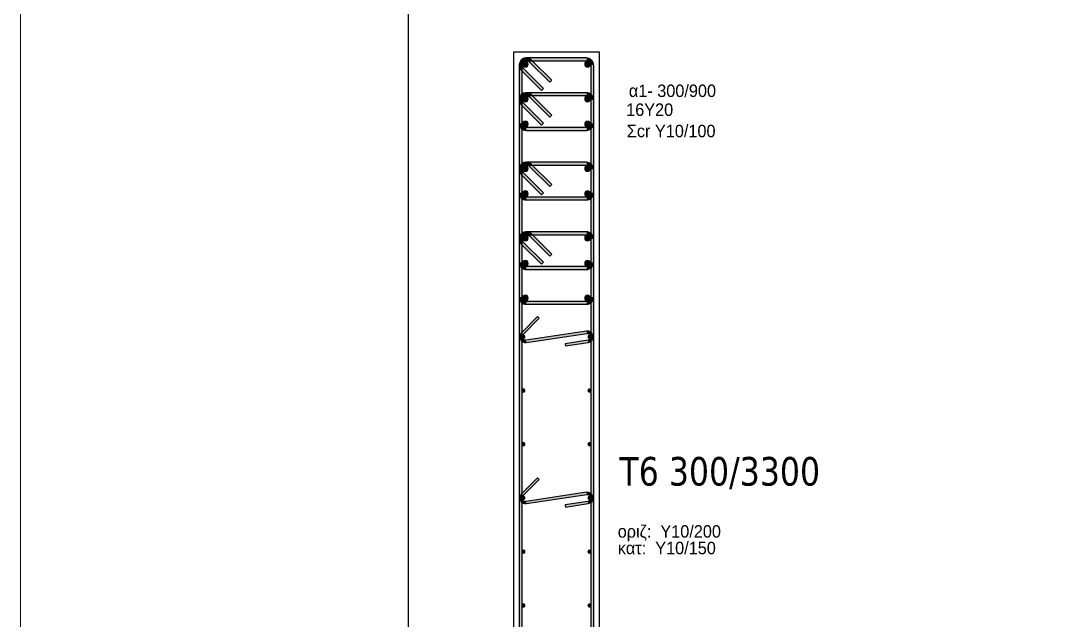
# Model space of a CAD drawing. Header units: millimetres. Extents: x -2171 to 1563, y -1758 to -1505.
# Drawn here: x 195.55 to 213.46, y -1620.16 to -1609.69 of the extents above; entities that cross this region are included whole.
import ezdxf

# ---------------------------------------------------------------- set-up
doc = ezdxf.new("R2010")
doc.units = ezdxf.units.MM
for name, color, linetype in [('-S_TEXT', 3, 'Continuous'), ('Col_Det', 7, 'Continuous'), ('Col_Det_Fill', 7, 'Continuous'), ('pinakaki', 153, 'Continuous')]:
    doc.layers.add(name, color=color, linetype=linetype)
doc.layers.add('A-ANNO-DIMS', color=1, linetype='Continuous', lineweight=9)
doc.styles.add('S1Arl22_b_934_161', font='arial.ttf', dxfattribs={"width": 0.933629, "height": 0.002175})
doc.styles.get("Standard").update_dxf_attribs({"font": 'tahoma.ttf'})

msp = doc.modelspace()

# ---------------------------------------------------------------- hatches: boundary and pattern name
at = {"layer": 'Col_Det_Fill'}
for color, points in [(252, [(204.424, -1610.4131), (204.4593, -1610.3777, 0.6681786), (204.246, -1610.4661), (204.296, -1610.4661, -0.6681786)]), (252, [(204.371, -1610.3911), (204.371, -1610.3411, 0.6681786), (204.2826, -1610.5545), (204.3179, -1610.5192, -0.6681786)]), (252, [(205.421, -1610.3911), (205.421, -1610.3411), (204.371, -1610.3411), (204.371, -1610.3911)]), (252, [(204.7775, -1610.7666), (204.8129, -1610.7313), (204.4593, -1610.3777), (204.424, -1610.4131)]), (252, [(205.496, -1610.4661), (205.546, -1610.4661, 0.4142136), (205.421, -1610.3411), (205.421, -1610.3911, -0.4142136)]), (252, [(204.296, -1610.4661), (204.246, -1610.4661), (204.246, -1614.5161), (204.296, -1614.5161)]), (252, [(204.3179, -1610.5192), (204.2826, -1610.5545), (204.6361, -1610.9081), (204.6715, -1610.8727)]), (12, [(204.3533, -1610.3985, 0.4142136), (204.3033, -1610.4485, 0.4142136), (204.3533, -1610.4985, 0.4142136), (204.4033, -1610.4485, 0.4142136)]), (12, [(205.4386, -1610.3985, 0.4142136), (205.3886, -1610.4485, 0.4142136), (205.4386, -1610.4985, 0.4142136), (205.4886, -1610.4485, 0.4142136)]), (252, [(205.496, -1614.5161), (205.546, -1614.5161), (205.546, -1610.4661), (205.496, -1610.4661)]), (252, [(204.424, -1611.0202), (204.4593, -1610.9849, 0.6681786), (204.246, -1611.0733), (204.296, -1611.0733, -0.6681786)]), (252, [(204.371, -1610.9983), (204.371, -1610.9483, 0.6681786), (204.2826, -1611.1617), (204.3179, -1611.1263, -0.6681786)]), (252, [(204.296, -1611.0733), (204.246, -1611.0733), (204.246, -1611.4804), (204.296, -1611.4804)]), (56, [(204.3533, -1611.0056, 0.4142136), (204.3033, -1611.0556, 0.4142136), (204.3533, -1611.1056, 0.4142136), (204.4033, -1611.0556, 0.4142136)]), (252, [(205.421, -1610.9983), (205.421, -1610.9483), (204.371, -1610.9483), (204.371, -1610.9983)]), (252, [(204.7775, -1611.3738), (204.8129, -1611.3384), (204.4593, -1610.9849), (204.424, -1611.0202)]), (56, [(205.4386, -1611.0056, 0.4142136), (205.3886, -1611.0556, 0.4142136), (205.4386, -1611.1056, 0.4142136), (205.4886, -1611.0556, 0.4142136)]), (252, [(205.496, -1611.0733), (205.546, -1611.0733, 0.4142136), (205.421, -1610.9483), (205.421, -1610.9983, -0.4142136)]), (252, [(205.496, -1611.4804), (205.546, -1611.4804), (205.546, -1611.0733), (205.496, -1611.0733)]), (252, [(204.3179, -1611.1263), (204.2826, -1611.1617), (204.6361, -1611.5152), (204.6715, -1611.4799)]), (56, [(204.3533, -1611.4481, 0.4142136), (204.3033, -1611.4981, 0.4142136), (204.3533, -1611.5481, 0.4142136), (204.4033, -1611.4981, 0.4142136)]), (56, [(205.4386, -1611.4481, 0.4142136), (205.3886, -1611.4981, 0.4142136), (205.4386, -1611.5481, 0.4142136), (205.4886, -1611.4981, 0.4142136)]), (252, [(204.296, -1611.4804), (204.246, -1611.4804, 0.4142136), (204.371, -1611.6054), (204.371, -1611.5554, -0.4142136)]), (252, [(204.371, -1611.5554), (204.371, -1611.6054), (205.421, -1611.6054), (205.421, -1611.5554)]), (252, [(205.421, -1611.5554), (205.421, -1611.6054, 0.4142136), (205.546, -1611.4804), (205.496, -1611.4804, -0.4142136)]), (252, [(204.424, -1612.2345), (204.4593, -1612.1992, 0.6681786), (204.246, -1612.2876), (204.296, -1612.2876, -0.6681786)]), (252, [(204.371, -1612.2126), (204.371, -1612.1626, 0.6681786), (204.2826, -1612.3759), (204.3179, -1612.3406, -0.6681786)]), (252, [(205.421, -1612.2126), (205.421, -1612.1626), (204.371, -1612.1626), (204.371, -1612.2126)]), (252, [(205.496, -1612.2876), (205.546, -1612.2876, 0.4142136), (205.421, -1612.1626), (205.421, -1612.2126, -0.4142136)]), (252, [(204.296, -1612.2876), (204.246, -1612.2876), (204.246, -1612.6947), (204.296, -1612.6947)]), (252, [(204.3179, -1612.3406), (204.2826, -1612.3759), (204.6361, -1612.7295), (204.6715, -1612.6941)]), (56, [(204.3533, -1612.2199, 0.4142136), (204.3033, -1612.2699, 0.4142136), (204.3533, -1612.3199, 0.4142136), (204.4033, -1612.2699, 0.4142136)]), (252, [(204.7775, -1612.5881), (204.8129, -1612.5527), (204.4593, -1612.1992), (204.424, -1612.2345)]), (56, [(205.4386, -1612.2199, 0.4142136), (205.3886, -1612.2699, 0.4142136), (205.4386, -1612.3199, 0.4142136), (205.4886, -1612.2699, 0.4142136)]), (252, [(205.496, -1612.6947), (205.546, -1612.6947), (205.546, -1612.2876), (205.496, -1612.2876)]), (252, [(204.296, -1612.6947), (204.246, -1612.6947, 0.4142136), (204.371, -1612.8197), (204.371, -1612.7697, -0.4142136)]), (56, [(204.3533, -1612.6624, 0.4142136), (204.3033, -1612.7124, 0.4142136), (204.3533, -1612.7624, 0.4142136), (204.4033, -1612.7124, 0.4142136)]), (56, [(205.4386, -1612.6624, 0.4142136), (205.3886, -1612.7124, 0.4142136), (205.4386, -1612.7624, 0.4142136), (205.4886, -1612.7124, 0.4142136)]), (252, [(205.421, -1612.7697), (205.421, -1612.8197, 0.4142136), (205.546, -1612.6947), (205.496, -1612.6947, -0.4142136)]), (252, [(204.371, -1612.7697), (204.371, -1612.8197), (205.421, -1612.8197), (205.421, -1612.7697)]), (252, [(204.424, -1613.4488), (204.4593, -1613.4135, 0.6681786), (204.246, -1613.5018), (204.296, -1613.5018, -0.6681786)]), (252, [(204.371, -1613.4268), (204.371, -1613.3768, 0.6681786), (204.2826, -1613.5902), (204.3179, -1613.5549, -0.6681786)]), (252, [(205.421, -1613.4268), (205.421, -1613.3768), (204.371, -1613.3768), (204.371, -1613.4268)]), (252, [(204.7775, -1613.8024), (204.8129, -1613.767), (204.4593, -1613.4135), (204.424, -1613.4488)]), (252, [(205.496, -1613.5018), (205.546, -1613.5018, 0.4142136), (205.421, -1613.3768), (205.421, -1613.4268, -0.4142136)]), (252, [(204.296, -1613.4396), (204.246, -1613.4396), (204.246, -1623.5427), (204.296, -1623.5427)]), (252, [(204.296, -1613.5018), (204.246, -1613.5018), (204.246, -1613.909), (204.296, -1613.909)]), (252, [(204.3179, -1613.5549), (204.2826, -1613.5902), (204.6361, -1613.9438), (204.6715, -1613.9084)]), (56, [(204.3533, -1613.4342, 0.4142136), (204.3033, -1613.4842, 0.4142136), (204.3533, -1613.5342, 0.4142136), (204.4033, -1613.4842, 0.4142136)]), (56, [(205.4386, -1613.4342, 0.4142136), (205.3886, -1613.4842, 0.4142136), (205.4386, -1613.5342, 0.4142136), (205.4886, -1613.4842, 0.4142136)]), (252, [(205.496, -1623.5427), (205.546, -1623.5427), (205.546, -1613.4396), (205.496, -1613.4396)]), (252, [(205.496, -1613.909), (205.546, -1613.909), (205.546, -1613.5018), (205.496, -1613.5018)]), (252, [(204.296, -1613.909), (204.246, -1613.909, 0.4142136), (204.371, -1614.034), (204.371, -1613.984, -0.4142136)]), (56, [(204.3533, -1613.8767, 0.4142136), (204.3033, -1613.9267, 0.4142136), (204.3533, -1613.9767, 0.4142136), (204.4033, -1613.9267, 0.4142136)]), (56, [(205.4386, -1613.8767, 0.4142136), (205.3886, -1613.9267, 0.4142136), (205.4386, -1613.9767, 0.4142136), (205.4886, -1613.9267, 0.4142136)]), (252, [(205.421, -1613.984), (205.421, -1614.034, 0.4142136), (205.546, -1613.909), (205.496, -1613.909, -0.4142136)]), (252, [(204.371, -1613.984), (204.371, -1614.034), (205.421, -1614.034), (205.421, -1613.984)]), (12, [(204.3533, -1614.4838, 0.4142136), (204.3033, -1614.5338, 0.4142136), (204.3533, -1614.5838, 0.4142136), (204.4033, -1614.5338, 0.4142136)]), (12, [(205.4386, -1614.4838, 0.4142136), (205.3886, -1614.5338, 0.4142136), (205.4386, -1614.5838, 0.4142136), (205.4886, -1614.5338, 0.4142136)]), (252, [(204.296, -1614.5161), (204.246, -1614.5161, 0.4142136), (204.371, -1614.6411), (204.371, -1614.5911, -0.4142136)]), (252, [(204.371, -1614.5911), (204.371, -1614.6411), (205.421, -1614.6411), (205.421, -1614.5911)]), (252, [(205.421, -1614.5911), (205.421, -1614.6411, 0.4142136), (205.546, -1614.5161), (205.496, -1614.5161, -0.4142136)]), (252, [(204.2852, -1615.1396), (204.3135, -1615.1679), (204.5964, -1614.885), (204.5681, -1614.8568)]), (252, [(204.3708, -1615.3092), (204.3648, -1615.2697, -0.7233449), (204.3135, -1615.1679), (204.2852, -1615.1396, 0.7233449)]), (133, [(204.321, -1615.2353, 0.4142136), (204.346, -1615.2103, 0.4142136), (204.321, -1615.1853, 0.4142136), (204.296, -1615.2103, 0.4142136)]), (252, [(205.4271, -1615.151), (205.4211, -1615.1114), (204.3648, -1615.2697), (204.3708, -1615.3092)]), (252, [(205.4448, -1615.2697), (205.4508, -1615.3092, 1), (205.4211, -1615.1114), (205.4271, -1615.151, -1)]), (133, [(205.471, -1615.2353, 0.4142136), (205.496, -1615.2103, 0.4142136), (205.471, -1615.1853, 0.4142136), (205.446, -1615.2103, 0.4142136)]), (252, [(205.0493, -1615.3289), (205.0552, -1615.3685), (205.4508, -1615.3092), (205.4448, -1615.2697)]), (133, [(204.321, -1616.1727, 0.4142136), (204.346, -1616.1477, 0.4142136), (204.321, -1616.1227, 0.4142136), (204.296, -1616.1477, 0.4142136)]), (133, [(205.471, -1616.1727, 0.4142136), (205.496, -1616.1477, 0.4142136), (205.471, -1616.1227, 0.4142136), (205.446, -1616.1477, 0.4142136)]), (133, [(204.321, -1617.1101, 0.4142136), (204.346, -1617.0851, 0.4142136), (204.321, -1617.0601, 0.4142136), (204.296, -1617.0851, 0.4142136)]), (133, [(205.471, -1617.1101, 0.4142136), (205.496, -1617.0851, 0.4142136), (205.471, -1617.0601, 0.4142136), (205.446, -1617.0851, 0.4142136)]), (252, [(204.2852, -1617.9517), (204.3135, -1617.98), (204.5964, -1617.6972), (204.5681, -1617.6689)]), (252, [(204.3708, -1618.1213), (204.3648, -1618.0818, -0.7233449), (204.3135, -1617.98), (204.2852, -1617.9517, 0.7233449)]), (133, [(204.321, -1618.0474, 0.4142136), (204.346, -1618.0224, 0.4142136), (204.321, -1617.9974, 0.4142136), (204.296, -1618.0224, 0.4142136)]), (252, [(205.4271, -1617.9631), (205.4211, -1617.9235), (204.3648, -1618.0818), (204.3708, -1618.1213)]), (252, [(205.0493, -1618.141), (205.0552, -1618.1806), (205.4508, -1618.1213), (205.4448, -1618.0818)]), (252, [(205.4448, -1618.0818), (205.4508, -1618.1213, 1), (205.4211, -1617.9235), (205.4271, -1617.9631, -1)]), (133, [(205.471, -1618.0474, 0.4142136), (205.496, -1618.0224, 0.4142136), (205.471, -1617.9974, 0.4142136), (205.446, -1618.0224, 0.4142136)]), (133, [(204.321, -1618.9848, 0.4142136), (204.346, -1618.9598, 0.4142136), (204.321, -1618.9348, 0.4142136), (204.296, -1618.9598, 0.4142136)]), (133, [(205.471, -1618.9848, 0.4142136), (205.496, -1618.9598, 0.4142136), (205.471, -1618.9348, 0.4142136), (205.446, -1618.9598, 0.4142136)]), (133, [(204.321, -1619.9222, 0.4142136), (204.346, -1619.8972, 0.4142136), (204.321, -1619.8722, 0.4142136), (204.296, -1619.8972, 0.4142136)]), (133, [(205.471, -1619.9222, 0.4142136), (205.496, -1619.8972, 0.4142136), (205.471, -1619.8722, 0.4142136), (205.446, -1619.8972, 0.4142136)])]:
    msp.add_hatch(color=color, dxfattribs=at).paths.add_polyline_path(points)

# ---------------------------------------------------------------- linework, layer by layer
at = {"layer": '-S_TEXT', "ltscale": 5}
msp.add_lwpolyline([(202.3173, -1590.2497), (260.4648, -1590.2497), (260.4648, -1630.2944), (202.3173, -1630.2944)], close=True, dxfattribs=at)
at = {"layer": 'A-ANNO-DIMS', "linetype": 'Continuous', "ltscale": 0.5}
msp.add_line((195.5477, -1504.6542), (195.5477, -1698.9372), dxfattribs=at)
at = {"layer": 'Col_Det', "color": 7}
for points in [[(205.646, -1610.2411), (204.146, -1610.2411)], [(204.146, -1610.2411), (204.146, -1626.7411)], [(205.421, -1610.3411), (204.371, -1610.3411)], [(204.8129, -1610.7313), (204.4593, -1610.3777)], [(205.646, -1625.4911), (205.646, -1610.2411)], [(204.246, -1610.4661), (204.246, -1614.5161)], [(204.2826, -1610.5545), (204.6361, -1610.9081)], [(204.296, -1614.5161), (204.296, -1610.4661)], [(204.6715, -1610.8727), (204.3179, -1610.5192)], [(204.371, -1610.3911), (205.421, -1610.3911)], [(204.424, -1610.4131), (204.7775, -1610.7666)], [(205.496, -1610.4661), (205.496, -1614.5161)], [(205.546, -1614.5161), (205.546, -1610.4661)], [(204.7775, -1610.7666), (204.8129, -1610.7313)], [(204.6361, -1610.9081), (204.6715, -1610.8727)], [(204.246, -1611.0733), (204.246, -1611.4804)], [(204.296, -1611.4804), (204.296, -1611.0733)], [(205.421, -1610.9483), (204.371, -1610.9483)], [(204.371, -1610.9983), (205.421, -1610.9983)], [(204.424, -1611.0202), (204.7775, -1611.3738)], [(204.8129, -1611.3384), (204.4593, -1610.9849)], [(205.496, -1611.0733), (205.496, -1611.4804)], [(205.546, -1611.4804), (205.546, -1611.0733)], [(204.2826, -1611.1617), (204.6361, -1611.5152)], [(204.6715, -1611.4799), (204.3179, -1611.1263)], [(204.7775, -1611.3738), (204.8129, -1611.3384)], [(205.421, -1611.5554), (204.371, -1611.5554)], [(204.371, -1611.6054), (205.421, -1611.6054)], [(204.6361, -1611.5152), (204.6715, -1611.4799)], [(205.421, -1612.1626), (204.371, -1612.1626)], [(204.246, -1612.2876), (204.246, -1612.6947)], [(204.296, -1612.6947), (204.296, -1612.2876)], [(204.6715, -1612.6941), (204.3179, -1612.3406)], [(204.371, -1612.2126), (205.421, -1612.2126)], [(204.424, -1612.2345), (204.7775, -1612.5881)], [(204.8129, -1612.5527), (204.4593, -1612.1992)], [(205.496, -1612.2876), (205.496, -1612.6947)], [(205.546, -1612.6947), (205.546, -1612.2876)], [(204.2826, -1612.3759), (204.6361, -1612.7295)], [(204.6361, -1612.7295), (204.6715, -1612.6941)], [(204.7775, -1612.5881), (204.8129, -1612.5527)], [(205.421, -1612.7697), (204.371, -1612.7697)], [(204.371, -1612.8197), (205.421, -1612.8197)], [(205.421, -1613.3768), (204.371, -1613.3768)], [(204.371, -1613.4268), (205.421, -1613.4268)], [(204.8129, -1613.767), (204.4593, -1613.4135)], [(204.296, -1613.4396), (204.246, -1613.4396)], [(204.246, -1613.4396), (204.246, -1623.5427)], [(204.246, -1613.5018), (204.246, -1613.909)], [(204.2826, -1613.5902), (204.6361, -1613.9438)], [(204.296, -1623.5427), (204.296, -1613.4396)], [(204.296, -1613.909), (204.296, -1613.5018)], [(204.6715, -1613.9084), (204.3179, -1613.5549)], [(204.424, -1613.4488), (204.7775, -1613.8024)], [(205.546, -1613.4396), (205.496, -1613.4396)], [(205.496, -1613.4396), (205.496, -1623.5427)], [(205.496, -1613.5018), (205.496, -1613.909)], [(205.546, -1623.5427), (205.546, -1613.4396)], [(205.546, -1613.909), (205.546, -1613.5018)], [(204.7775, -1613.8024), (204.8129, -1613.767)], [(204.6361, -1613.9438), (204.6715, -1613.9084)], [(205.421, -1613.984), (204.371, -1613.984)], [(204.371, -1614.034), (205.421, -1614.034)], [(205.421, -1614.5911), (204.371, -1614.5911)], [(204.371, -1614.6411), (205.421, -1614.6411)], [(204.5681, -1614.8568), (204.2852, -1615.1396)], [(204.5964, -1614.885), (204.5681, -1614.8568)], [(204.3135, -1615.1679), (204.5964, -1614.885)], [(205.4211, -1615.1114), (204.3648, -1615.2697)], [(204.3708, -1615.3092), (205.4271, -1615.151)], [(205.4448, -1615.2697), (205.0493, -1615.3289)], [(205.0493, -1615.3289), (205.0552, -1615.3685)], [(205.0552, -1615.3685), (205.4508, -1615.3092)], [(204.5681, -1617.6689), (204.2852, -1617.9517)], [(204.3135, -1617.98), (204.5964, -1617.6972)], [(204.5964, -1617.6972), (204.5681, -1617.6689)], [(205.4211, -1617.9235), (204.3648, -1618.0818)], [(204.3708, -1618.1213), (205.4271, -1617.9631)], [(205.4448, -1618.0818), (205.0493, -1618.141)], [(205.0493, -1618.141), (205.0552, -1618.1806)], [(205.0552, -1618.1806), (205.4508, -1618.1213)]]:
    msp.add_lwpolyline(points, dxfattribs=at)
for points in [[(204.4593, -1610.3777, 0.6681786), (204.246, -1610.4661)], [(204.371, -1610.3411, 0.6681786), (204.2826, -1610.5545)], [(205.546, -1610.4661, 0.4142136), (205.421, -1610.3411)], [(204.296, -1610.4661, -0.6681786), (204.424, -1610.4131, -0.6681786)], [(204.3179, -1610.5192, -0.6681786), (204.371, -1610.3911, -0.6681786)], [(204.3533, -1610.3985, 0.4142136), (204.3033, -1610.4485, 0.4142136)], [(204.3033, -1610.4485, 0.4142136), (204.3533, -1610.4985, 0.4142136)], [(204.4033, -1610.4485, 0.4142136), (204.3533, -1610.3985, 0.4142136)], [(204.3533, -1610.4985, 0.4142136), (204.4033, -1610.4485, 0.4142136)], [(205.4386, -1610.3985, 0.4142136), (205.3886, -1610.4485, 0.4142136)], [(205.3886, -1610.4485, 0.4142136), (205.4386, -1610.4985, 0.4142136)], [(205.421, -1610.3911, -0.4142136), (205.496, -1610.4661, -0.4142136)], [(205.4886, -1610.4485, 0.4142136), (205.4386, -1610.3985, 0.4142136)], [(205.4386, -1610.4985, 0.4142136), (205.4886, -1610.4485, 0.4142136)], [(204.4593, -1610.9849, 0.6681786), (204.246, -1611.0733)], [(204.371, -1610.9483, 0.6681786), (204.2826, -1611.1617)], [(204.296, -1611.0733, -0.6681786), (204.424, -1611.0202, -0.6681786)], [(204.3179, -1611.1263, -0.6681786), (204.371, -1610.9983, -0.6681786)], [(204.3533, -1611.0056, 0.4142136), (204.3033, -1611.0556, 0.4142136)], [(204.3033, -1611.0556, 0.4142136), (204.3533, -1611.1056, 0.4142136)], [(204.4033, -1611.0556, 0.4142136), (204.3533, -1611.0056, 0.4142136)], [(204.3533, -1611.1056, 0.4142136), (204.4033, -1611.0556, 0.4142136)], [(205.4386, -1611.0056, 0.4142136), (205.3886, -1611.0556, 0.4142136)], [(205.3886, -1611.0556, 0.4142136), (205.4386, -1611.1056, 0.4142136)], [(205.546, -1611.0733, 0.4142136), (205.421, -1610.9483)], [(205.421, -1610.9983, -0.4142136), (205.496, -1611.0733, -0.4142136)], [(205.4886, -1611.0556, 0.4142136), (205.4386, -1611.0056, 0.4142136)], [(205.4386, -1611.1056, 0.4142136), (205.4886, -1611.0556, 0.4142136)], [(204.3533, -1611.4481, 0.4142136), (204.3033, -1611.4981, 0.4142136)], [(204.4033, -1611.4981, 0.4142136), (204.3533, -1611.4481, 0.4142136)], [(205.4386, -1611.4481, 0.4142136), (205.3886, -1611.4981, 0.4142136)], [(205.4886, -1611.4981, 0.4142136), (205.4386, -1611.4481, 0.4142136)], [(204.246, -1611.4804, 0.4142136), (204.371, -1611.6054)], [(204.371, -1611.5554, -0.4142136), (204.296, -1611.4804, -0.4142136)], [(204.3033, -1611.4981, 0.4142136), (204.3533, -1611.5481, 0.4142136)], [(204.3533, -1611.5481, 0.4142136), (204.4033, -1611.4981, 0.4142136)], [(205.3886, -1611.4981, 0.4142136), (205.4386, -1611.5481, 0.4142136)], [(205.421, -1611.6054, 0.4142136), (205.546, -1611.4804)], [(205.496, -1611.4804, -0.4142136), (205.421, -1611.5554, -0.4142136)], [(205.4386, -1611.5481, 0.4142136), (205.4886, -1611.4981, 0.4142136)], [(204.4593, -1612.1992, 0.6681786), (204.246, -1612.2876)], [(204.371, -1612.1626, 0.6681786), (204.2826, -1612.3759)], [(205.546, -1612.2876, 0.4142136), (205.421, -1612.1626)], [(204.296, -1612.2876, -0.6681786), (204.424, -1612.2345, -0.6681786)], [(204.3179, -1612.3406, -0.6681786), (204.371, -1612.2126, -0.6681786)], [(204.3533, -1612.2199, 0.4142136), (204.3033, -1612.2699, 0.4142136)], [(204.3033, -1612.2699, 0.4142136), (204.3533, -1612.3199, 0.4142136)], [(204.4033, -1612.2699, 0.4142136), (204.3533, -1612.2199, 0.4142136)], [(204.3533, -1612.3199, 0.4142136), (204.4033, -1612.2699, 0.4142136)], [(205.4386, -1612.2199, 0.4142136), (205.3886, -1612.2699, 0.4142136)], [(205.3886, -1612.2699, 0.4142136), (205.4386, -1612.3199, 0.4142136)], [(205.421, -1612.2126, -0.4142136), (205.496, -1612.2876, -0.4142136)], [(205.4886, -1612.2699, 0.4142136), (205.4386, -1612.2199, 0.4142136)], [(205.4386, -1612.3199, 0.4142136), (205.4886, -1612.2699, 0.4142136)], [(204.246, -1612.6947, 0.4142136), (204.371, -1612.8197)], [(204.371, -1612.7697, -0.4142136), (204.296, -1612.6947, -0.4142136)], [(204.3533, -1612.6624, 0.4142136), (204.3033, -1612.7124, 0.4142136)], [(204.3033, -1612.7124, 0.4142136), (204.3533, -1612.7624, 0.4142136)], [(204.4033, -1612.7124, 0.4142136), (204.3533, -1612.6624, 0.4142136)], [(204.3533, -1612.7624, 0.4142136), (204.4033, -1612.7124, 0.4142136)], [(205.4386, -1612.6624, 0.4142136), (205.3886, -1612.7124, 0.4142136)], [(205.3886, -1612.7124, 0.4142136), (205.4386, -1612.7624, 0.4142136)], [(205.421, -1612.8197, 0.4142136), (205.546, -1612.6947)], [(205.496, -1612.6947, -0.4142136), (205.421, -1612.7697, -0.4142136)], [(205.4886, -1612.7124, 0.4142136), (205.4386, -1612.6624, 0.4142136)], [(205.4386, -1612.7624, 0.4142136), (205.4886, -1612.7124, 0.4142136)], [(204.4593, -1613.4135, 0.6681786), (204.246, -1613.5018)], [(204.371, -1613.3768, 0.6681786), (204.2826, -1613.5902)], [(204.296, -1613.5018, -0.6681786), (204.424, -1613.4488, -0.6681786)], [(204.3179, -1613.5549, -0.6681786), (204.371, -1613.4268, -0.6681786)], [(205.546, -1613.5018, 0.4142136), (205.421, -1613.3768)], [(205.421, -1613.4268, -0.4142136), (205.496, -1613.5018, -0.4142136)], [(204.3533, -1613.4342, 0.4142136), (204.3033, -1613.4842, 0.4142136)], [(204.3033, -1613.4842, 0.4142136), (204.3533, -1613.5342, 0.4142136)], [(204.4033, -1613.4842, 0.4142136), (204.3533, -1613.4342, 0.4142136)], [(204.3533, -1613.5342, 0.4142136), (204.4033, -1613.4842, 0.4142136)], [(205.4386, -1613.4342, 0.4142136), (205.3886, -1613.4842, 0.4142136)], [(205.3886, -1613.4842, 0.4142136), (205.4386, -1613.5342, 0.4142136)], [(205.4886, -1613.4842, 0.4142136), (205.4386, -1613.4342, 0.4142136)], [(205.4386, -1613.5342, 0.4142136), (205.4886, -1613.4842, 0.4142136)], [(204.246, -1613.909, 0.4142136), (204.371, -1614.034)], [(204.371, -1613.984, -0.4142136), (204.296, -1613.909, -0.4142136)], [(204.3533, -1613.8767, 0.4142136), (204.3033, -1613.9267, 0.4142136)], [(204.3033, -1613.9267, 0.4142136), (204.3533, -1613.9767, 0.4142136)], [(204.4033, -1613.9267, 0.4142136), (204.3533, -1613.8767, 0.4142136)], [(204.3533, -1613.9767, 0.4142136), (204.4033, -1613.9267, 0.4142136)], [(205.4386, -1613.8767, 0.4142136), (205.3886, -1613.9267, 0.4142136)], [(205.3886, -1613.9267, 0.4142136), (205.4386, -1613.9767, 0.4142136)], [(205.421, -1614.034, 0.4142136), (205.546, -1613.909)], [(205.496, -1613.909, -0.4142136), (205.421, -1613.984, -0.4142136)], [(205.4886, -1613.9267, 0.4142136), (205.4386, -1613.8767, 0.4142136)], [(205.4386, -1613.9767, 0.4142136), (205.4886, -1613.9267, 0.4142136)], [(204.3533, -1614.4838, 0.4142136), (204.3033, -1614.5338, 0.4142136)], [(204.4033, -1614.5338, 0.4142136), (204.3533, -1614.4838, 0.4142136)], [(205.4386, -1614.4838, 0.4142136), (205.3886, -1614.5338, 0.4142136)], [(205.4886, -1614.5338, 0.4142136), (205.4386, -1614.4838, 0.4142136)], [(204.246, -1614.5161, 0.4142136), (204.371, -1614.6411)], [(204.371, -1614.5911, -0.4142136), (204.296, -1614.5161, -0.4142136)], [(204.3033, -1614.5338, 0.4142136), (204.3533, -1614.5838, 0.4142136)], [(204.3533, -1614.5838, 0.4142136), (204.4033, -1614.5338, 0.4142136)], [(205.3886, -1614.5338, 0.4142136), (205.4386, -1614.5838, 0.4142136)], [(205.421, -1614.6411, 0.4142136), (205.546, -1614.5161)], [(205.496, -1614.5161, -0.4142136), (205.421, -1614.5911, -0.4142136)], [(205.4386, -1614.5838, 0.4142136), (205.4886, -1614.5338, 0.4142136)], [(204.2852, -1615.1396, 0.7233449), (204.3708, -1615.3092, 0.7233449)], [(204.3648, -1615.2697, -0.7233449), (204.3135, -1615.1679)], [(204.321, -1615.1853, 0.4142136), (204.296, -1615.2103, 0.4142136)], [(204.296, -1615.2103, 0.4142136), (204.321, -1615.2353, 0.4142136)], [(204.346, -1615.2103, 0.4142136), (204.321, -1615.1853, 0.4142136)], [(204.321, -1615.2353, 0.4142136), (204.346, -1615.2103, 0.4142136)], [(205.4508, -1615.3092, 1), (205.4211, -1615.1114)], [(205.4271, -1615.151, -1), (205.4448, -1615.2697, -1)], [(205.471, -1615.1853, 0.4142136), (205.446, -1615.2103, 0.4142136)], [(205.446, -1615.2103, 0.4142136), (205.471, -1615.2353, 0.4142136)], [(205.496, -1615.2103, 0.4142136), (205.471, -1615.1853, 0.4142136)], [(205.471, -1615.2353, 0.4142136), (205.496, -1615.2103, 0.4142136)], [(204.321, -1616.1227, 0.4142136), (204.296, -1616.1477, 0.4142136)], [(204.296, -1616.1477, 0.4142136), (204.321, -1616.1727, 0.4142136)], [(204.346, -1616.1477, 0.4142136), (204.321, -1616.1227, 0.4142136)], [(204.321, -1616.1727, 0.4142136), (204.346, -1616.1477, 0.4142136)], [(205.471, -1616.1227, 0.4142136), (205.446, -1616.1477, 0.4142136)], [(205.446, -1616.1477, 0.4142136), (205.471, -1616.1727, 0.4142136)], [(205.496, -1616.1477, 0.4142136), (205.471, -1616.1227, 0.4142136)], [(205.471, -1616.1727, 0.4142136), (205.496, -1616.1477, 0.4142136)], [(204.321, -1617.0601, 0.4142136), (204.296, -1617.0851, 0.4142136)], [(204.296, -1617.0851, 0.4142136), (204.321, -1617.1101, 0.4142136)], [(204.346, -1617.0851, 0.4142136), (204.321, -1617.0601, 0.4142136)], [(204.321, -1617.1101, 0.4142136), (204.346, -1617.0851, 0.4142136)], [(205.471, -1617.0601, 0.4142136), (205.446, -1617.0851, 0.4142136)], [(205.446, -1617.0851, 0.4142136), (205.471, -1617.1101, 0.4142136)], [(205.496, -1617.0851, 0.4142136), (205.471, -1617.0601, 0.4142136)], [(205.471, -1617.1101, 0.4142136), (205.496, -1617.0851, 0.4142136)], [(204.2852, -1617.9517, 0.7233449), (204.3708, -1618.1213, 0.7233449)], [(204.3648, -1618.0818, -0.7233449), (204.3135, -1617.98)], [(204.321, -1617.9974, 0.4142136), (204.296, -1618.0224, 0.4142136)], [(204.296, -1618.0224, 0.4142136), (204.321, -1618.0474, 0.4142136)], [(204.346, -1618.0224, 0.4142136), (204.321, -1617.9974, 0.4142136)], [(204.321, -1618.0474, 0.4142136), (204.346, -1618.0224, 0.4142136)], [(205.4508, -1618.1213, 1), (205.4211, -1617.9235)], [(205.4271, -1617.9631, -1), (205.4448, -1618.0818, -1)], [(205.471, -1617.9974, 0.4142136), (205.446, -1618.0224, 0.4142136)], [(205.446, -1618.0224, 0.4142136), (205.471, -1618.0474, 0.4142136)], [(205.496, -1618.0224, 0.4142136), (205.471, -1617.9974, 0.4142136)], [(205.471, -1618.0474, 0.4142136), (205.496, -1618.0224, 0.4142136)], [(204.321, -1618.9348, 0.4142136), (204.296, -1618.9598, 0.4142136)], [(204.296, -1618.9598, 0.4142136), (204.321, -1618.9848, 0.4142136)], [(204.346, -1618.9598, 0.4142136), (204.321, -1618.9348, 0.4142136)], [(204.321, -1618.9848, 0.4142136), (204.346, -1618.9598, 0.4142136)], [(205.471, -1618.9348, 0.4142136), (205.446, -1618.9598, 0.4142136)], [(205.446, -1618.9598, 0.4142136), (205.471, -1618.9848, 0.4142136)], [(205.496, -1618.9598, 0.4142136), (205.471, -1618.9348, 0.4142136)], [(205.471, -1618.9848, 0.4142136), (205.496, -1618.9598, 0.4142136)], [(204.321, -1619.8722, 0.4142136), (204.296, -1619.8972, 0.4142136)], [(204.346, -1619.8972, 0.4142136), (204.321, -1619.8722, 0.4142136)], [(205.471, -1619.8722, 0.4142136), (205.446, -1619.8972, 0.4142136)], [(205.496, -1619.8972, 0.4142136), (205.471, -1619.8722, 0.4142136)], [(204.296, -1619.8972, 0.4142136), (204.321, -1619.9222, 0.4142136)], [(204.321, -1619.9222, 0.4142136), (204.346, -1619.8972, 0.4142136)], [(205.446, -1619.8972, 0.4142136), (205.471, -1619.9222, 0.4142136)], [(205.471, -1619.9222, 0.4142136), (205.496, -1619.8972, 0.4142136)]]:
    msp.add_lwpolyline(points, format="xyb", dxfattribs=at)

# ---------------------------------------------------------------- texts
at = {"layer": 'Col_Det', "color": 7, "style": 'S1Arl22_b_934_161', "width": 0.933629}
for s, p in [(' α1- 300/900', (206.0803, -1611.0231)), ('16Y20', (206.1117, -1611.3526)), ('Σcr Y10/100', (206.1236, -1611.7251)), ('οριζ:  Y10/200', (205.9649, -1618.7147)), ('κατ:  Y10/150', (205.9649, -1619.0047))]:
    msp.add_text(s, height=0.2175, dxfattribs=at).set_placement(p)
at = {"layer": 'pinakaki', "color": 1, "width": 0.933629}
msp.add_text(' Τ6 300/3300 ', height=0.5, dxfattribs=at).set_placement((205.8194, -1617.8067))

doc.saveas('drawing.dxf')
